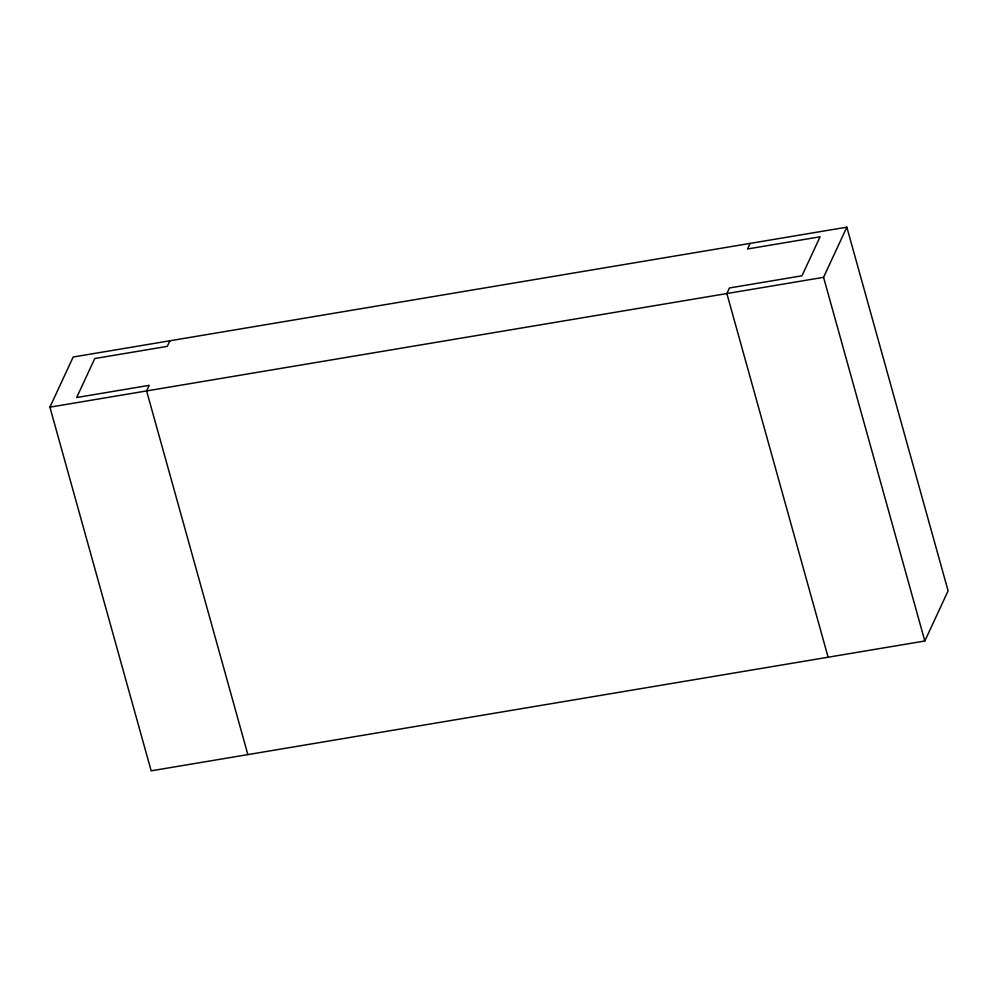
<?xml version="1.0" encoding="UTF-8"?>
<svg xmlns="http://www.w3.org/2000/svg" width="998" height="998" viewBox="0 0 998 998"><rect width="100%" height="100%" fill="white"/><g stroke="black" fill="none" stroke-linecap="round" stroke-linejoin="round"><path stroke-width="1.5" d="M49.9 407.159L73.178 357.01L846.84 227.17L948.1 590.841L924.822 640.99L151.16 770.83L49.9 407.159L823.562 277.319L846.84 227.17M169.885 340.78L167.302 346.356L94.773 358.531L76.659 397.528L149.189 385.353L146.606 390.929L247.866 754.6M750.134 243.4L747.552 248.976L820.082 236.8L801.98 275.797L729.438 287.973L726.856 293.549L828.115 657.22M823.562 277.319L924.822 640.99"/></g></svg>
